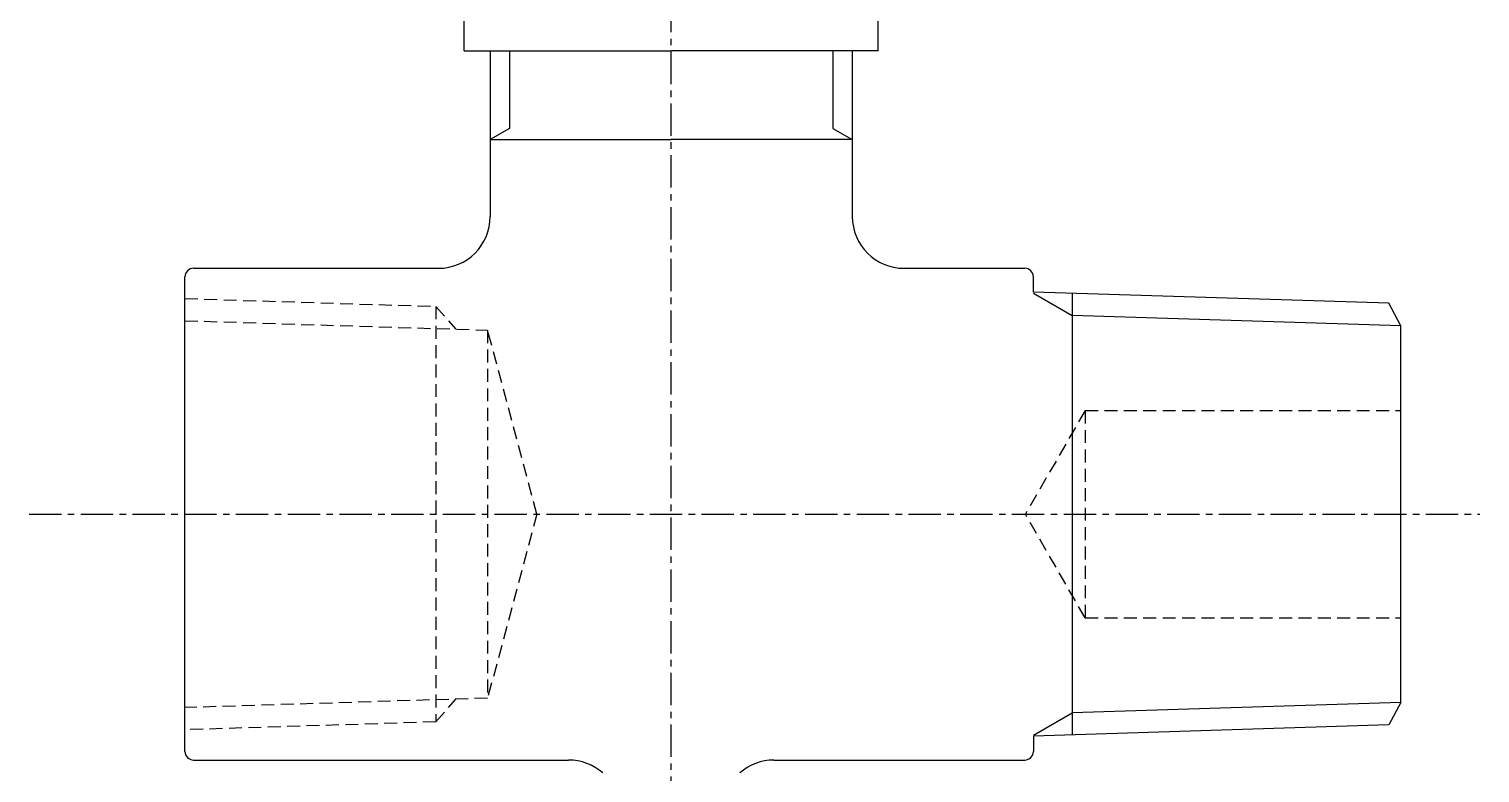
# Model space of a CAD drawing. Extents: x -13 to 53, y 112 to 212.
# Drawn here: x -3.1 to 53, y 147.1 to 175.9 of the extents above; entities that cross this region are included whole.
import ezdxf

# ---------------------------------------------------------------- set-up
doc = ezdxf.new("R2010")
doc.units = 0
doc.linetypes.add('CENTER', pattern=[2, 1.25, -0.25, 0.25, -0.25])
doc.linetypes.add('DASHED', pattern=[0.75, 0.5, -0.25])
doc.layers.get('0').update_dxf_attribs({"linetype": 'CONTINUOUS'})
doc.layers.add('CENTER', color=1, linetype='CENTER')

msp = doc.modelspace()

# ---------------------------------------------------------------- linework, layer by layer
at = {"color": 7, "linetype": 'CONTINUOUS'}
for p, q in [((13.724, 175.014), (13.724, 176.514)), ((29.724, 175.014), (29.724, 176.514)), ((13.724, 175.014), (21.724, 175.014)), ((14.724, 175.014), (14.724, 168.61)), ((29.724, 175.014), (21.724, 175.014)), ((28.724, 175.014), (28.724, 168.61)), ((15.474, 172.014), (14.724, 171.581)), ((27.974, 172.014), (28.724, 171.581)), ((14.724, 171.581), (21.724, 171.581)), ((28.724, 171.581), (21.724, 171.581)), ((3.258, 166.61), (12.724, 166.61)), ((30.724, 166.61), (35.391, 166.61)), ((2.924, 147.944), (2.924, 166.277)), ((35.724, 165.687), (35.724, 166.277)), ((49.471, 165.257), (35.724, 165.687)), ((49.924, 164.387), (49.471, 165.257)), ((49.924, 149.834), (49.924, 164.387)), ((49.924, 149.834), (49.471, 148.964)), ((49.471, 148.964), (35.724, 148.534)), ((35.724, 148.534), (35.724, 147.944)), ((3.258, 147.61), (17.224, 147.61)), ((16.724, 147.61), (17.224, 147.61)), ((16.974, 147.61), (17.756, 147.61)), ((25.693, 147.61), (26.224, 147.61)), ((26.224, 147.61), (35.391, 147.61))]:
    msp.add_line(p, q, dxfattribs=at)
at = {"color": 3, "linetype": 'CONTINUOUS'}
for p, q in [((15.474, 175.014), (15.474, 172.014)), ((27.974, 175.014), (27.974, 172.014)), ((35.724, 165.649), (37.226, 164.782)), ((49.924, 164.387), (37.226, 164.784)), ((49.924, 149.834), (37.226, 149.437)), ((35.724, 148.572), (37.226, 149.439))]:
    msp.add_line(p, q, dxfattribs=at)
msp.add_line((37.226, 165.64), (37.226, 148.581))
at = {"color": 3, "linetype": 'DASHED'}
for p, q in [((2.924, 165.441), (12.624, 165.138)), ((12.624, 165.138), (12.624, 149.083)), ((12.624, 165.138), (13.398, 164.258)), ((2.924, 164.585), (14.624, 164.22)), ((16.529, 157.11), (14.624, 164.22)), ((14.624, 164.22), (14.624, 150.001)), ((37.724, 161.11), (35.415, 157.11)), ((37.724, 161.11), (37.724, 153.11)), ((37.724, 161.11), (49.924, 161.11)), ((16.529, 157.11), (14.624, 150.001)), ((37.724, 153.11), (35.415, 157.11)), ((37.724, 153.11), (49.924, 153.11)), ((14.624, 150.001), (2.924, 149.635)), ((12.624, 149.083), (13.398, 149.963)), ((12.624, 149.083), (2.924, 148.779))]:
    msp.add_line(p, q, dxfattribs=at)
at = {"color": 7, "linetype": 'CONTINUOUS'}
for centre, radius, start, end in [((12.724, 168.61), 2, 270, 360), ((30.724, 168.61), 2, 180, 270), ((3.258, 166.277), 0.333, 90, 180), ((35.391, 166.277), 0.333, 0, 90), ((3.258, 147.944), 0.333, 180, 270), ((17.756, 145.61), 2, 48.5904, 90), ((25.693, 145.61), 2, 90, 131.4096), ((35.391, 147.944), 0.333, 270, 0)]:
    msp.add_arc(centre, radius, start, end, dxfattribs=at)
at = {"layer": 'CENTER', "color": 1, "linetype": 'CENTER'}
for p, q in [((21.724, 143.728), (21.724, 212.192)), ((-3.103, 157.11), (52.989, 157.11))]:
    msp.add_line(p, q, dxfattribs=at)

doc.saveas('drawing.dxf')
